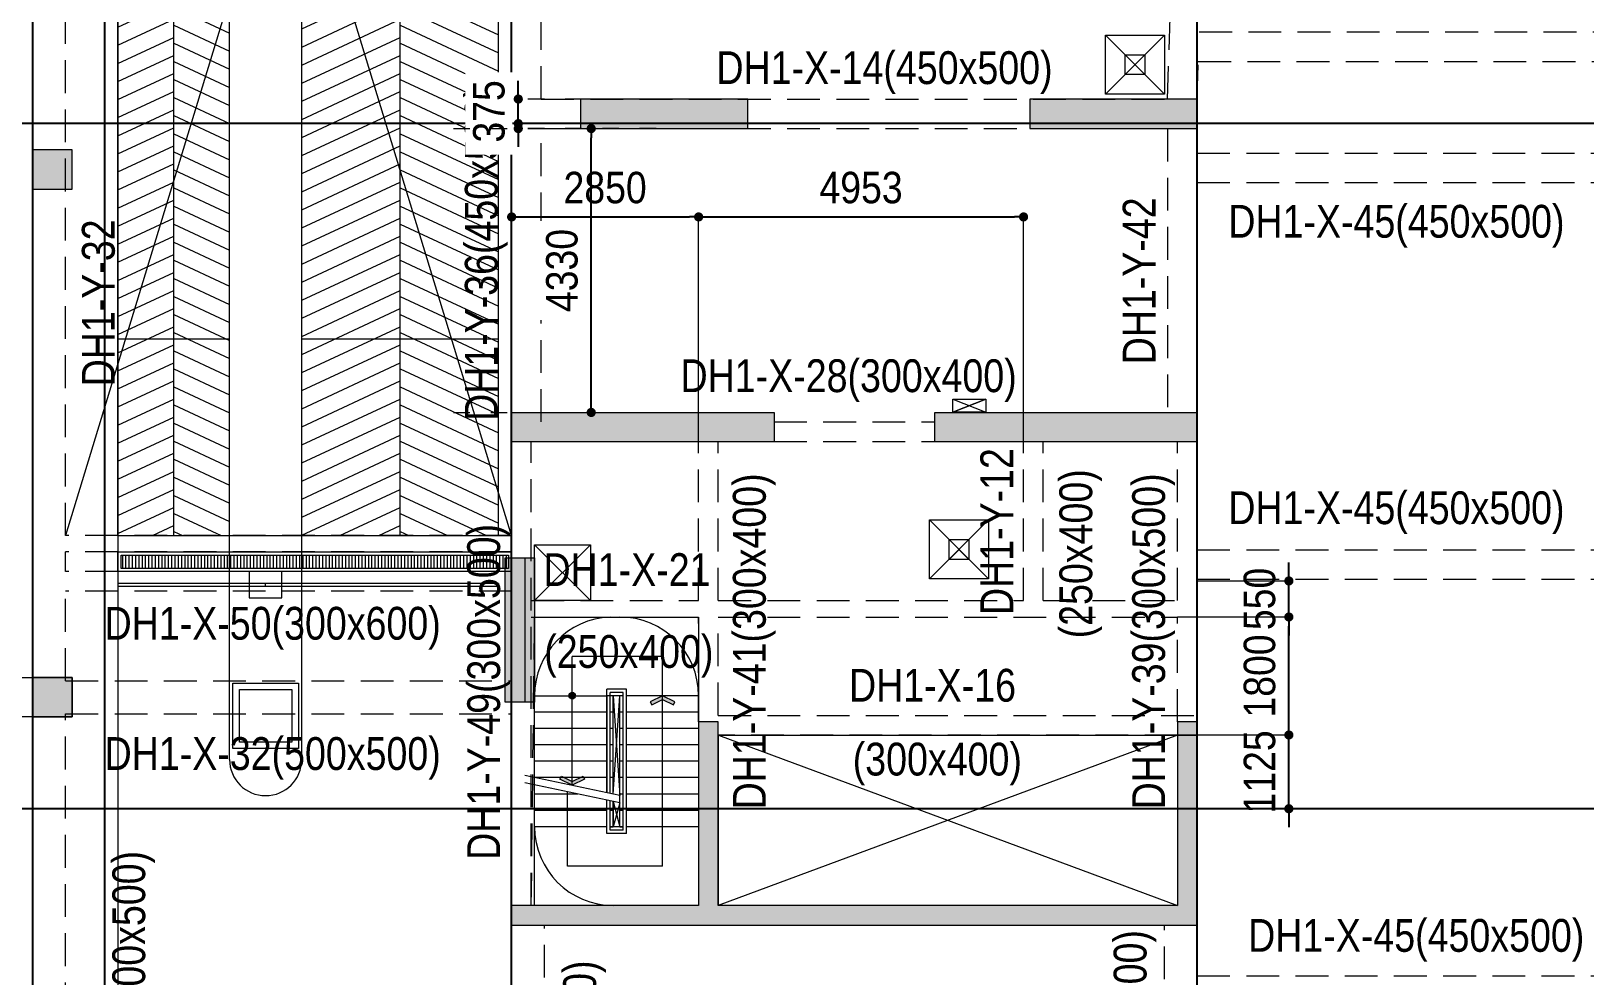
# Model space of a CAD drawing. Header units: millimetres. Extents: x 3718783 to 4027851, y 882487 to 1100782.
# Drawn here: x 3863704 to 3887389, y 1046096 to 1060508 of the extents above; entities that cross this region are included whole.
import ezdxf
from ezdxf.enums import TextEntityAlignment as Align

# ---------------------------------------------------------------- set-up
doc = ezdxf.new("R2010")
doc.units = ezdxf.units.MM
doc.header["$LTSCALE"] = 200
doc.header["$MEASUREMENT"] = 0
for name, pattern in [('CHG_XX_Damsan_Ham 1$0$HIDDEN', [0.375, 0.25, -0.125]), ('CHG_XX_Luoi truc$0$MB_Luoi truc$0$Center101', [13, 10, -1, 1, -1]), ('HIDDEN', [0.375, 0.25, -0.125]), ('HIDDEN5', [2.8375, 1.25, -1.5875])]:
    doc.linetypes.add(name, pattern=pattern)
doc.layers.get('Defpoints').update_dxf_attribs({"color": 14, "lineweight": 0})
for name, color, linetype, lineweight in [('CHG_XX_Cot_Ham 1$0$Ap0302_PC', 150, 'Continuous', 9), ('CHG_XX_Cot_Ham 1$0$Ap0302_PC @ 1', 150, 'Continuous', 9), ('CHG_XX_Cot_Ham 1$0$Ap0302_PC @ 150', 150, 'Continuous', 9), ('CHG_XX_Cot_Ham 1$0$Ap0311_H', 8, 'Continuous', 15), ('CHG_XX_Cot_Ham 1$0$Start net bao', 3, 'Continuous', 18), ('CHG_XX_Damsan_Ham 1$0$CHUTO', 51, 'Continuous', 15), ('CHG_XX_Damsan_Ham 1$0$DGIONG', 4, 'Continuous', 13), ('CHG_XX_Damsan_Ham 1$0$DMo', 254, 'CHG_XX_Damsan_Ham 1$0$HIDDEN', 9), ('CHG_XX_Damsan_Ham 1$0$Star Lo Mo', 5, 'Continuous', 13), ('CHG_XX_Damsan_Ham 1$0$tam cap ram', 8, 'Continuous', 5), ('Dim 200', 1, 'Continuous', 5), ('DMo', 254, 'HIDDEN', 9), ('KTH', 154, 'Continuous', 9), ('TEXT P Y', 2, 'Continuous', 15)]:
    doc.layers.add(name, color=color, linetype=linetype, lineweight=lineweight)
for name, color, linetype in [('CHG_XX_Cot_Ham 1$0$mb_cot tang 1-3$0$Concrete Line', 6, 'Continuous'), ('CHG_XX_Damsan_Ham 1$0$GHI CHU', 7, 'Continuous'), ('CHG_XX_Luoi truc$0$Grid', 34, 'Continuous'), ('CHG_XX_Luoi truc$0$Grid Line', 251, 'CHG_XX_Luoi truc$0$MB_Luoi truc$0$Center101'), ('mb_cot tang 1-3$0$Concrete Line', 6, 'Continuous'), ('TEXT P X', 1, 'Continuous')]:
    doc.layers.add(name, color=color, linetype=linetype)
doc.styles.add('CHG_XX_Damsan_Ham 1$0$MB Ham 1$0$VNI-HelveC', font='VHELVCN_0.TTF')
doc.styles.add('CHG_XX_Luoi truc$0$MB_Luoi truc$0$Grid A-F$0$VNI-HelveCB', font='VHELVCB_0.TTF')
doc.styles.add('MB_Luoi truc$0$Arial_C', font='arial.ttf', dxfattribs={"width": 0.85})
doc.styles.add('TTP-HelCon', font='VHELVCN_0.TTF')
doc.dimstyles.new('200', dxfattribs={"dimscale": 200, "dimtxt": 2.4, "dimasz": 0.7, "dimexe": 0.0003, "dimexo": 0, "dimgap": 1, "dimtad": 1, "dimdec": 0, "dimzin": 12, "dimdsep": 46, "dimtxsty": 'MB_Luoi truc$0$Arial_C', "dimblk": 'MB_Luoi truc$0$_Dot', "dimcen": 0.5, "dimclrd": 256, "dimclre": 8, "dimclrt": 1, "dimadec": 0, "dimazin": 0, "dimtfac": 1, "dimtdec": 0, "dimtix": 1, "dimtmove": 2, "dimatfit": 3, "dimldrblk": 'MB_Luoi truc$0$HTT Arrow 30', "dimfxl": 1, "dimtolj": 1, "dimtzin": 0, "dimlwe": -1, "dimarcsym": 0})

# ---------------------------------------------------------------- blocks, each defined once
blk = doc.blocks.new('*U401')
at = {"layer": 'CHG_XX_Luoi truc$0$Grid Line'}
blk.add_line((0, 0), (0, 608), dxfattribs=at)
at = {"layer": 'CHG_XX_Luoi truc$0$Grid', "lineweight": -2, "style": 'CHG_XX_Luoi truc$0$MB_Luoi truc$0$Grid A-F$0$VNI-HelveCB'}
for tag, p in [('GRIDSUB', (0, 617)), ('GRID', (0, -9))]:
    blk.add_attdef(tag, text='', height=5, dxfattribs=at).set_placement(p, align=Align.MIDDLE)
blk = doc.blocks.new('*U403')
at = {"layer": 'CHG_XX_Luoi truc$0$Grid Line'}
blk.add_line((0, 0), (0, 438), dxfattribs=at)
at = {"layer": 'CHG_XX_Luoi truc$0$Grid', "lineweight": -2, "style": 'CHG_XX_Luoi truc$0$MB_Luoi truc$0$Grid A-F$0$VNI-HelveCB'}
for tag, p in [('GRIDSUB', (0, 447)), ('GRID', (0, -9))]:
    blk.add_attdef(tag, text='', height=5, dxfattribs=at).set_placement(p, align=Align.MIDDLE)
blk = doc.blocks.new('CHG_XX_Luoi truc')
at = {"layer": 'CHG_XX_Luoi truc$0$Grid', "xscale": 300, "yscale": 300, "zscale": 300}
for p in [(70650, -12747), (76850, -12747), (87300, -12747)]:
    blk.add_blockref('*U401', p, dxfattribs=at)
at = {"layer": 'CHG_XX_Luoi truc$0$Grid', "xscale": 300.0000000000013, "yscale": 300.0000000000013, "zscale": 300.0000000000013, "rotation": 90}
for p in [(110703, 141050), (110703, 130600)]:
    blk.add_blockref('*U403', p, dxfattribs=at)
blk = doc.blocks.new('*U549')
at = {"layer": 'CHG_XX_Cot_Ham 1$0$Ap0302_PC @ 1'}
h = blk.add_hatch(color=50, dxfattribs=at)
h.dxf.hatch_style = 1
h.paths.add_polyline_path([(-300, -300), (-300, 300), (300, 300), (300, -300)])
at = {"layer": 'CHG_XX_Cot_Ham 1$0$Ap0302_PC @ 150'}
h = blk.add_hatch(color=50, dxfattribs=at)
h.dxf.hatch_style = 1
h.paths.add_polyline_path([(-300, -300), (-300, 300), (300, 300), (300, -300)])
blk = doc.blocks.new('CHG_XX_Cot_Ham 1$0$HoBoi_C600x600')
at = {"layer": 'CHG_XX_Cot_Ham 1$0$Ap0302_PC'}
blk.add_lwpolyline([(300, -300), (300, 300), (-300, 300), (-300, -300)], close=True, dxfattribs=at)
blk.add_blockref('*U549', (0, 0), dxfattribs=at)
blk = doc.blocks.new('*U548')
at = {"layer": 'CHG_XX_Cot_Ham 1$0$Ap0302_PC @ 1'}
h = blk.add_hatch(color=256, dxfattribs=at)
h.dxf.hatch_style = 1
h.paths.add_polyline_path([(450, 0), (0, 0), (0, -2550), (450, -2550)])
at = {"layer": 'CHG_XX_Cot_Ham 1$0$Ap0302_PC @ 150'}
h = blk.add_hatch(color=256, dxfattribs=at)
h.dxf.hatch_style = 1
h.paths.add_polyline_path([(450, 0), (0, 0), (0, -2550), (450, -2550)])
blk = doc.blocks.new('CHG_XX_Cot_Ham 1$0$Block A_C450x2250')
at = {"layer": 'CHG_XX_Cot_Ham 1$0$Ap0302_PC'}
blk.add_lwpolyline([(450, -2550), (0, -2550), (0, 0), (450, 0)], close=True, dxfattribs=at)
blk.add_blockref('*U548', (0, 0), dxfattribs=at)
blk = doc.blocks.new('CHG_XX_Cot_Ham 1$0$Block B_Core wall')
at = {"layer": 'CHG_XX_Cot_Ham 1$0$Ap0302_PC'}
for points in [[(-7300, 300), (-7300, 3100), (-7600, 3100), (-7600, 300)], [(0, 300), (0, 3100), (-300, 3100), (-300, 300)], [(0, 0), (0, 300), (-10450, 300), (-10450, 0)]]:
    blk.add_hatch(color=256, dxfattribs=at).paths.add_polyline_path(points)
for p, q in [((-7300, 3100), (-7600, 3100)), ((-7600, 3100), (-7600, 300)), ((-7300, 300), (-7300, 3100)), ((-300, 3100), (-300, 300)), ((0, 3100), (-300, 3100)), ((0, 0), (0, 3100)), ((-7600, 300), (-10450, 300)), ((-10450, 300), (-10450, 0)), ((-300, 300), (-7300, 300)), ((-10450, 0), (0, 0))]:
    blk.add_line(p, q, dxfattribs=at)
blk = doc.blocks.new('CHG_XX_Cot_Ham 1$0$Block A_C10450x300')
at = {"layer": 'CHG_XX_Cot_Ham 1$0$Ap0302_PC', "true_color": 0x139b48}
h = blk.add_hatch(color=114, dxfattribs=at)
h.dxf.hatch_style = 1
h.paths.add_polyline_path([(6450, 150), (6450, -300), (10450, -300), (10450, 150)])
h.paths.add_polyline_path([(4000, -300), (4000, 150), (0, 150), (0, -300)])
at = {"layer": 'CHG_XX_Cot_Ham 1$0$Ap0302_PC'}
for points in [[(0, 150), (4000, 150), (4000, -300), (0, -300)], [(6450, 150), (10450, 150), (10450, -300), (6450, -300)]]:
    blk.add_lwpolyline(points, close=True, dxfattribs=at)
blk = doc.blocks.new('*U552')
at = {"layer": 'CHG_XX_Cot_Ham 1$0$Ap0302_PC @ 1', "true_color": 0xffffff}
h = blk.add_hatch(color=7, dxfattribs=at)
h.dxf.hatch_style = 1
h.paths.add_polyline_path([(77200, 134425), (76750, 134425), (76750, 132225), (77200, 132225)])
at = {"layer": 'CHG_XX_Cot_Ham 1$0$Ap0302_PC @ 150', "true_color": 0xffffff}
h = blk.add_hatch(color=7, dxfattribs=at)
h.dxf.hatch_style = 1
h.paths.add_polyline_path([(77200, 134425), (76750, 134425), (76750, 132225), (77200, 132225)])
blk = doc.blocks.new('CHG_XX_Cot_Ham 1')
at = {"layer": 'CHG_XX_Cot_Ham 1$0$Ap0311_H'}
h = blk.add_hatch(color=256, dxfattribs=at)
h.dxf.hatch_style = 1
h.paths.add_polyline_path([(99639.2, 163400), (-10900, 163400), (-10900, 85450), (-300, 85450), (-300, 84050), (32350, 84050), (32350, -9000), (103575.5, -9000), (106050, -6022), (106050, 158254.3)])
h.paths.add_polyline_path([(99533.7, 163100), (105750, 158110.4), (105750, 90450), (105650, 90450), (105650, 90450), (105750, 90450), (105750, 13850), (105750, 13825.9), (105750, -5913.6), (103434.7, -8700), (93600, -8700), (32650, -8700), (32650, 84350), (0, 84350), (0, 85750), (-10600, 85750), (-10600, 163100), (93600, 163100)], flags=16)
at = {"layer": 'CHG_XX_Cot_Ham 1$0$Ap0302_PC'}
blk.add_lwpolyline([(77050, 132225), (76750, 132225), (76750, 134425), (77050, 134425)], close=True, dxfattribs=at)
at = {"layer": 'CHG_XX_Cot_Ham 1$0$Start net bao'}
blk.add_lwpolyline([(76750, 134425), (77200, 134425), (77200, 132225), (76750, 132225)], close=True, dxfattribs=at)
at = {"layer": 'CHG_XX_Cot_Ham 1$0$Ap0302_PC', "xscale": -1, "rotation": 90}
for p in [(77900, 141425), (84750, 141425)]:
    blk.add_blockref('CHG_XX_Cot_Ham 1$0$Block A_C450x2250', p, dxfattribs=at)
at = {"layer": 'CHG_XX_Cot_Ham 1$0$Ap0302_PC', "rotation": 180}
blk.add_blockref('CHG_XX_Cot_Ham 1$0$Block A_C10450x300', (87300, 136345), dxfattribs=at)
at = {"layer": 'CHG_XX_Cot_Ham 1$0$Ap0302_PC'}
blk.add_blockref('*U552', (0, 0), dxfattribs=at)
at = {"layer": 'CHG_XX_Cot_Ham 1$0$mb_cot tang 1-3$0$Concrete Line'}
for name, p in [('CHG_XX_Luoi truc', (0, 0)), ('CHG_XX_Cot_Ham 1$0$HoBoi_C600x600', (69850, 140350)), ('CHG_XX_Cot_Ham 1$0$HoBoi_C600x600', (69850, 132300)), ('CHG_XX_Cot_Ham 1$0$Block B_Core wall', (87300, 128825))]:
    blk.add_blockref(name, p, dxfattribs=at)
blk = doc.blocks.new('CHG_XX_Damsan_Ham 1$0$MB Ham 1$0$Arrow 60')
at = {"linetype": 'ByBlock', "lineweight": -2}
h = blk.add_hatch(color=0, dxfattribs=at)
h.paths.add_polyline_path([(1.88, 0.94), (1.65, 1.38), (0, 0.56), (-1.65, 1.38), (-1.88, 0.94), (0, 0)], flags=17)
h.paths.add_polyline_path([(1.65, 1.38), (1.88, 0.94), (0, 0), (-1.88, 0.94), (-1.65, 1.38), (0, 0.56)])
blk.add_hatch(color=0, dxfattribs=at).paths.add_polyline_path([(1.65, 1.38), (1.88, 0.94), (0, 0), (-1.88, 0.94), (-1.65, 1.38), (0, 0.56)])
at = {"color": 0, "linetype": 'ByBlock', "lineweight": -2}
blk.add_lwpolyline([(1.65, 1.38), (1.88, 0.94), (0, 0), (-1.88, 0.94), (-1.65, 1.38), (0, 0.56)], close=True, dxfattribs=at)
blk = doc.blocks.new('CHG_XX_Damsan_Ham 1$0$MB Ham 1$0$Dot')
at = {"linetype": 'ByBlock', "lineweight": -2}
h = blk.add_hatch(color=0, dxfattribs=at)
edge = h.paths.add_edge_path()
edge.add_arc((0, 0), 0.5, 0, 360)
at = {"color": 0, "linetype": 'ByBlock', "lineweight": -2}
blk.add_line((0, -1), (0, 1), dxfattribs=at)
blk.add_circle((0, 0), 0.5, dxfattribs=at)
blk = doc.blocks.new('CHG_XX_Damsan_Ham 1$0$ArchStaire')
at = {"layer": 'CHG_XX_Damsan_Ham 1$0$tam cap ram'}
h = blk.add_hatch(dxfattribs=at)
h.set_pattern_fill('_USER', color=256, scale=250, angle=155, pattern_type=0)
h.set_pattern_definition([(155, (103697.5, 24441.82), (-105.6546, -226.577), [])])
h.paths.add_polyline_path([(62900, 10150), (64400, 10693), (64400, -6283), (62900, -6283)])
h = blk.add_hatch(dxfattribs=at)
h.set_pattern_fill('_USER', color=256, scale=250, angle=155, pattern_type=0)
h.set_pattern_definition([(25, (22102.5, 24441.82), (105.6546, -226.577), [])])
h.paths.add_polyline_path([(61400, 9607), (62900, 10150), (62900, -6283), (61400, -6283)])
h = blk.add_hatch(dxfattribs=at)
h.set_pattern_fill('_USER', color=256, scale=250, angle=155, pattern_type=0)
h.set_pattern_definition([(155, (100247.26, 24441.82), (-105.6546, -226.577), [])])
h.paths.add_polyline_path([(60300, -6283), (60300, 9209), (59450, 8901), (59450, -6283)])
h = blk.add_hatch(dxfattribs=at)
h.set_pattern_fill('_USER', color=256, scale=250, angle=155, pattern_type=0)
h.set_pattern_definition([(25, (18652.28, 24441.82), (105.6546, -226.577), [])])
h.paths.add_polyline_path([(58600, 8594), (58600, -6283), (59450, -6283), (59450, 8901)])
h = blk.add_hatch(dxfattribs=at)
h.set_pattern_fill('LINE10', color=256, scale=50, angle=90, style=0, pattern_type=2)
h.set_pattern_definition([(90, (0, 100), (-50, 3e-15), [])])
h.paths.add_polyline_path([(64550, -6783), (58650, -6783), (58650, -6583), (64550, -6583)])
for p, q in [((64400, -6283), (64400, 10693)), ((64600, -6283), (64600, 10765)), ((62900, -6283), (62900, 10150)), ((61400, -9700), (61400, 9607)), ((61400, -6283), (61400, 9607)), ((60300, -9700), (60300, 9209)), ((60300, -6283), (60300, 9209)), ((59450, -6283), (59450, 8901)), ((58600, 8594), (58600, -17980)), ((58600, -6283), (58600, 8594)), ((71326, -4200), (71826, -4400)), ((71826, -4200), (71326, -4400)), ((58600, -6283), (64600, -6283)), ((58600, -6283), (64600, -6283)), ((64950, -6425), (65800, -7275)), ((65800, -6425), (64950, -7275)), ((58600, -7053), (64400, -7053)), ((66900, -8125), (65525, -8125)), ((65525, -10090), (65525, -8125)), ((66900, -11325), (66900, -8125)), ((66350, -8625), (66050, -8625)), ((66050, -10204), (66050, -8625)), ((66300, -8725), (66050, -8725)), ((66300, -8675), (66100, -8675)), ((66100, -10215), (66100, -8675)), ((66150, -10225), (66150, -8725)), ((66250, -10725), (66250, -8725)), ((66300, -10775), (66300, -8675)), ((66350, -10825), (66350, -8625)), ((67450, -8725), (66350, -8725)), ((66050, -8975), (64950, -8975)), ((66150, -8975), (66100, -8975)), ((66300, -8975), (66250, -8975)), ((67450, -8975), (66350, -8975)), ((66050, -9225), (64950, -9225)), ((66150, -9225), (66100, -9225)), ((66300, -9225), (66250, -9225)), ((67450, -9225), (66350, -9225)), ((66050, -9475), (64950, -9475)), ((66150, -9475), (66100, -9475)), ((66300, -9475), (66250, -9475)), ((67450, -9475), (66350, -9475)), ((66250, -10246), (64800, -9944)), ((66050, -9725), (64950, -9725)), ((66150, -9725), (66100, -9725)), ((66300, -9725), (66250, -9725)), ((67450, -9725), (66350, -9725)), ((66250, -10358), (64800, -10056)), ((66050, -9975), (64950, -9975)), ((66150, -9975), (66100, -9975)), ((66300, -9975), (66250, -9975)), ((67450, -9975), (66350, -9975)), ((65610, -10225), (64950, -10225)), ((65450, -11325), (65450, -10192)), ((66050, -10825), (66050, -10317)), ((66100, -10775), (66100, -10327)), ((66150, -10725), (66150, -10338)), ((66300, -10225), (66250, -10225)), ((67450, -10225), (66350, -10225)), ((66050, -10475), (64950, -10475)), ((66150, -10475), (66100, -10475)), ((66300, -10475), (66250, -10475)), ((67450, -10475), (66350, -10475)), ((66050, -10725), (64950, -10725)), ((66350, -10825), (66050, -10825)), ((66300, -10725), (66100, -10725)), ((66100, -10725), (66150, -10725)), ((66300, -10775), (66100, -10775)), ((66250, -10725), (66300, -10725)), ((67450, -10725), (66350, -10725)), ((66900, -11325), (65450, -11325))]:
    blk.add_line(p, q, dxfattribs=at)
for points in [[(58600, -3283), (60300, -3283)], [(61400, -3283), (64400, -3283)], [(64400, -7013), (58600, -7013), (58600, -7053)], [(60850, -7053), (60850, -7013)], [(64400, -7013), (64400, -7053)], [(64950, -9985), (64950, -8725), (66050, -8725), (66050, -10204)], [(66150, -8725), (66250, -10246)], [(66150, -10225), (66250, -8725)], [(66150, -10338), (66150, -10725), (66100, -10725), (66100, -10327)], [(66150, -10338), (66250, -10725)], [(66250, -10358), (66150, -10725)]]:
    blk.add_lwpolyline(points, dxfattribs=at)
for points in [[(71326, -4200), (71826, -4200), (71826, -4400), (71326, -4400)], [(64600, -6833), (58600, -6833), (58600, -6533), (64600, -6533)], [(64550, -6783), (58650, -6783), (58650, -6583), (64550, -6583)], [(64950, -6425), (65800, -6425), (65800, -7275), (64950, -7275)], [(60600, -7233), (61099, -7233), (61099, -6833), (60600, -6833)], [(61350, -9533), (60350, -9533), (60350, -8533), (61350, -8533)], [(61250, -9433), (60450, -9433), (60450, -8633), (61250, -8633)]]:
    blk.add_lwpolyline(points, close=True, dxfattribs=at)
for centre, radius, start, end in [((66152, -8726), 1202, 92.4663, 179.9714), ((66250, -8725), 1200, 0, 90), ((60850, -9700), 550, 180, 0), ((66150, -10725), 1200, 180, 270)]:
    blk.add_arc(centre, radius, start, end, dxfattribs=at)
at = {"layer": 'CHG_XX_Damsan_Ham 1$0$tam cap ram', "xscale": 100, "yscale": 100, "zscale": 100}
for name, p in [('CHG_XX_Damsan_Ham 1$0$MB Ham 1$0$Dot', (65525, -8725)), ('CHG_XX_Damsan_Ham 1$0$MB Ham 1$0$Arrow 60', (65525, -10090))]:
    blk.add_blockref(name, p, dxfattribs=at)
at = {"layer": 'CHG_XX_Damsan_Ham 1$0$tam cap ram', "xscale": -100, "yscale": 100, "zscale": 100, "rotation": 180}
blk.add_blockref('CHG_XX_Damsan_Ham 1$0$MB Ham 1$0$Arrow 60', (66900, -8725), dxfattribs=at)
at = {"layer": 'CHG_XX_Damsan_Ham 1$0$tam cap ram', "style": 'CHG_XX_Damsan_Ham 1$0$MB Ham 1$0$VNI-HelveC'}
blk.add_attdef('OPENING', text='', height=100, dxfattribs=at).set_placement((65550, -45777), align=Align.MIDDLE_CENTER)
blk = doc.blocks.new('CHG_XX_Damsan_Ham 1', base_point=(3089256, -609981))
at = {"layer": 'CHG_XX_Damsan_Ham 1$0$DMo', "ltscale": 10}
for p, q in [((76850, 136500), (76850, 157100)), ((70050, 134767), (70050, 154600)), ((77300, 141425), (77300, 145900)), ((86850, 141425), (86982, 145900)), ((87331, 142450), (97200, 142450)), ((87301, 141450), (87316, 141975)), ((87316, 142000), (97200, 142000)), ((77300, 141425), (86850, 141425)), ((87300, 141450), (87300, 140625)), ((77300, 136500), (77300, 140975)), ((77300, 140975), (86850, 140975)), ((86850, 140975), (86850, 136500)), ((87300, 140600), (97200, 140600)), ((87300, 140150), (99050, 140150)), ((87300, 140125), (87300, 134550)), ((80850, 136500), (83300, 136500)), ((77150, 129125), (77150, 136200)), ((79700, 133775), (79700, 136200)), ((80000, 133775), (80000, 136200)), ((80850, 136200), (83300, 136200)), ((84653, 133775), (84653, 136200)), ((84953, 133775), (84953, 136200)), ((87000, 133775), (87000, 136200)), ((76850, 134767), (70050, 134767)), ((87300, 134550), (99050, 134550)), ((76850, 134517), (70050, 134517)), ((70050, 134217), (70050, 134517)), ((76850, 134217), (70050, 134217)), ((87300, 134100), (99050, 134100)), ((87300, 131925), (87300, 134075)), ((70050, 132550), (70050, 133917)), ((76850, 133917), (70050, 133917)), ((76850, 129125), (76850, 133917)), ((77150, 133775), (79700, 133775)), ((80000, 133775), (84653, 133775)), ((84953, 133775), (87000, 133775)), ((77150, 133525), (79700, 133525)), ((77150, 129125), (77200, 133525)), ((77200, 133525), (79700, 133525)), ((79700, 131925), (79700, 133525)), ((79700, 133525), (79700, 129125)), ((80000, 132025), (80000, 133525)), ((80000, 133525), (87000, 133525)), ((87000, 131925), (87000, 133525)), ((70050, 132550), (76850, 132550)), ((70050, 132050), (76850, 132050)), ((70050, 124450), (70050, 132050)), ((80000, 132025), (87300, 132025)), ((87000, 131725), (80000, 131725)), ((87000, 131725), (87300, 131725)), ((79700, 129125), (77150, 129125)), ((76850, 124450), (76850, 128825)), ((77350, 121275), (77350, 128825)), ((86800, 121250), (86800, 128825)), ((87300, 128050), (87300, 128825)), ((87300, 128050), (99050, 128050))]:
    blk.add_line(p, q, dxfattribs=at)
at = {"layer": 'CHG_XX_Damsan_Ham 1$0$GHI CHU'}
blk.add_line((69550, 65250), (69550, 154600), dxfattribs=at)
at = {"layer": 'CHG_XX_Damsan_Ham 1$0$Star Lo Mo'}
for p, q in [((76850, 157100), (70050, 134767)), ((76850, 134767), (70050, 157100)), ((85900, 141500), (86800, 142400)), ((85900, 142400), (86800, 141500)), ((83576, 136850), (84076, 136650)), ((83576, 136650), (84076, 136850)), ((83219, 134105), (84119, 135005)), ((83219, 135005), (84119, 134105)), ((77200, 133775), (78050, 134625)), ((78050, 133775), (77200, 134625)), ((87000, 131725), (80000, 129125)), ((80001, 131725), (87000, 129125))]:
    blk.add_line(p, q, dxfattribs=at)
for points in [[(85900, 142400), (86800, 142400), (86800, 141500), (85900, 141500)], [(86200, 142100), (86501, 142100), (86501, 141799), (86200, 141799)], [(86200, 142100), (86501, 142100), (86501, 141799), (86200, 141799)], [(83576, 136850), (84076, 136850), (84076, 136650), (83576, 136650)], [(83219, 135005), (84119, 135005), (84119, 134105), (83219, 134105)], [(77200, 134625), (78050, 134625), (78050, 133775), (77200, 133775)], [(83519, 134705), (83819, 134705), (83819, 134404), (83519, 134404)], [(77200, 133525), (79700, 133525), (79700, 129125), (77200, 129125)], [(80001, 131725), (87000, 131725), (87000, 129125), (80001, 129125)]]:
    blk.add_lwpolyline(points, close=True, dxfattribs=at)
for points in [[(86200, 141799), (86500, 142100)], [(86200, 142100), (86501, 141799)], [(83519, 134404), (83819, 134705)], [(83519, 134705), (83819, 134404)]]:
    blk.add_lwpolyline(points, dxfattribs=at)
at = {"layer": 'CHG_XX_Damsan_Ham 1$0$CHUTO'}
blk.add_blockref('CHG_XX_Damsan_Ham 1$0$ArchStaire', (12250, 141050), dxfattribs=at)
at = {"layer": 'CHG_XX_Damsan_Ham 1$0$DGIONG'}
blk.add_blockref('CHG_XX_Cot_Ham 1', (0, 0), dxfattribs=at)
blk = doc.blocks.new('MB_Luoi truc$0$_Dot')
at = {"color": 0, "linetype": 'ByBlock', "lineweight": -2}
blk.add_line((-0.5, 0), (-1, 0), dxfattribs=at)
at = {"color": 0, "linetype": 'ByBlock', "const_width": 0.5}
blk.add_lwpolyline([(-0.25, 0, 1), (0.25, 0, 1)], format="xyb", close=True, dxfattribs=at)
blk = doc.blocks.new('*D152')
at = {"layer": 'Defpoints', "color": 0, "transparency": 16777216}
for p in [(3873879, 1057673), (3871029, 1054546), (3873879, 1054246)]:
    blk.add_point(p, dxfattribs=at)
at = {"layer": 'Dim 200', "color": 8, "transparency": 16777216}
for p, q in [((3871029, 1054546), (3871029, 1057673)), ((3873879, 1054246), (3873879, 1057673))]:
    blk.add_line(p, q, dxfattribs=at)
at = {"layer": 'Dim 200', "lineweight": -2, "transparency": 16777216}
blk.add_line((3871169, 1057673), (3873739, 1057673), dxfattribs=at)
at = {"layer": 'Dim 200', "lineweight": -2, "transparency": 16777216, "xscale": 140, "yscale": 140, "zscale": 140, "rotation": 180}
blk.add_blockref('MB_Luoi truc$0$_Dot', (3871029, 1057673), dxfattribs=at)
at = {"layer": 'Dim 200', "lineweight": -2, "transparency": 16777216, "xscale": 140, "yscale": 140, "zscale": 140}
blk.add_blockref('MB_Luoi truc$0$_Dot', (3873879, 1057673), dxfattribs=at)
at = {"layer": 'Dim 200', "color": 1, "transparency": 16777216, "insert": (3872454, 1058118), "char_height": 480, "attachment_point": 5, "style": 'MB_Luoi truc$0$Arial_C'}
blk.add_mtext('\\A1;2850', dxfattribs=at)
blk = doc.blocks.new('MB_Luoi truc$0$HTT Arrow 30')
blk.add_hatch(color=256).paths.add_polyline_path([(-2.5, 0.375), (-2.5, -0.375), (0, 0)])
at = {"color": 0, "linetype": 'ByBlock', "lineweight": -2}
for p, q in [((0, 0), (-2.5, 0.375)), ((-2.5, -0.375), (-2.5, 0.375)), ((0, 0), (-2.5, -0.375))]:
    blk.add_line(p, q, dxfattribs=at)
blk = doc.blocks.new('*D153')
at = {"layer": 'Defpoints', "color": 0, "transparency": 16777216}
for p in [(3878832, 1057673), (3873879, 1054246), (3878832, 1054246)]:
    blk.add_point(p, dxfattribs=at)
at = {"layer": 'Dim 200', "color": 8, "transparency": 16777216}
for p, q in [((3873879, 1054246), (3873879, 1057673)), ((3878832, 1054246), (3878832, 1057673))]:
    blk.add_line(p, q, dxfattribs=at)
at = {"layer": 'Dim 200', "lineweight": -2, "transparency": 16777216}
blk.add_line((3874019, 1057673), (3878692, 1057673), dxfattribs=at)
at = {"layer": 'Dim 200', "lineweight": -2, "transparency": 16777216, "xscale": 140, "yscale": 140, "zscale": 140, "rotation": 180}
blk.add_blockref('MB_Luoi truc$0$_Dot', (3873879, 1057673), dxfattribs=at)
at = {"layer": 'Dim 200', "lineweight": -2, "transparency": 16777216, "xscale": 140, "yscale": 140, "zscale": 140}
blk.add_blockref('MB_Luoi truc$0$_Dot', (3878832, 1057673), dxfattribs=at)
at = {"layer": 'Dim 200', "color": 1, "transparency": 16777216, "insert": (3876355, 1058118), "char_height": 480, "attachment_point": 5, "style": 'MB_Luoi truc$0$Arial_C'}
blk.add_mtext('\\A1;4953', dxfattribs=at)
blk = doc.blocks.new('*D154')
at = {"layer": 'Defpoints', "color": 0, "transparency": 16777216}
for p in [(3881179, 1049771), (3882876, 1049771), (3881479, 1048646)]:
    blk.add_point(p, dxfattribs=at)
at = {"layer": 'Dim 200', "lineweight": -2, "transparency": 16777216}
for p, q in [((3882876, 1049911), (3882876, 1050051)), ((3882876, 1048646), (3882876, 1049771)), ((3882876, 1048506), (3882876, 1048366))]:
    blk.add_line(p, q, dxfattribs=at)
at = {"layer": 'Dim 200', "color": 8, "transparency": 16777216}
for p, q in [((3881179, 1049771), (3882876, 1049771)), ((3881479, 1048646), (3882876, 1048646))]:
    blk.add_line(p, q, dxfattribs=at)
at = {"layer": 'Dim 200', "lineweight": -2, "transparency": 16777216, "xscale": 140, "yscale": 140, "zscale": 140}
for p, rotation in [((3882876, 1049771), 270), ((3882876, 1048646), 90)]:
    blk.add_blockref('MB_Luoi truc$0$_Dot', p, dxfattribs=dict(at, rotation=rotation))
at = {"layer": 'Dim 200', "color": 1, "transparency": 16777216, "insert": (3882431, 1049208), "char_height": 480, "attachment_point": 5, "rotation": 90, "style": 'MB_Luoi truc$0$Arial_C'}
blk.add_mtext('\\A1;1125', dxfattribs=at)
blk = doc.blocks.new('*D155')
at = {"layer": 'Defpoints', "color": 0, "transparency": 16777216}
for p in [(3881179, 1051571), (3882876, 1051571), (3881179, 1049771)]:
    blk.add_point(p, dxfattribs=at)
at = {"layer": 'Dim 200', "color": 8, "transparency": 16777216}
for p, q in [((3881179, 1051571), (3882876, 1051571)), ((3881179, 1049771), (3882876, 1049771))]:
    blk.add_line(p, q, dxfattribs=at)
at = {"layer": 'Dim 200', "lineweight": -2, "transparency": 16777216}
blk.add_line((3882876, 1049911), (3882876, 1051431), dxfattribs=at)
at = {"layer": 'Dim 200', "lineweight": -2, "transparency": 16777216, "xscale": 140, "yscale": 140, "zscale": 140}
for p, rotation in [((3882876, 1051571), 90), ((3882876, 1049771), 270)]:
    blk.add_blockref('MB_Luoi truc$0$_Dot', p, dxfattribs=dict(at, rotation=rotation))
at = {"layer": 'Dim 200', "color": 1, "transparency": 16777216, "insert": (3882431, 1050671), "char_height": 480, "attachment_point": 5, "rotation": 90, "style": 'MB_Luoi truc$0$Arial_C'}
blk.add_mtext('\\A1;1800', dxfattribs=at)
blk = doc.blocks.new('*D156')
at = {"layer": 'Defpoints', "color": 0, "transparency": 16777216}
for p in [(3881479, 1052121), (3882876, 1052121), (3881179, 1051571)]:
    blk.add_point(p, dxfattribs=at)
at = {"layer": 'Dim 200', "lineweight": -2, "transparency": 16777216}
for p, q in [((3882876, 1052261), (3882876, 1052401)), ((3882876, 1051571), (3882876, 1052121)), ((3882876, 1051431), (3882876, 1051291))]:
    blk.add_line(p, q, dxfattribs=at)
at = {"layer": 'Dim 200', "color": 8, "transparency": 16777216}
for p, q in [((3881479, 1052121), (3882876, 1052121)), ((3881179, 1051571), (3882876, 1051571))]:
    blk.add_line(p, q, dxfattribs=at)
at = {"layer": 'Dim 200', "lineweight": -2, "transparency": 16777216, "xscale": 140, "yscale": 140, "zscale": 140}
for p, rotation in [((3882876, 1052121), 270), ((3882876, 1051571), 90)]:
    blk.add_blockref('MB_Luoi truc$0$_Dot', p, dxfattribs=dict(at, rotation=rotation))
at = {"layer": 'Dim 200', "color": 1, "transparency": 16777216, "insert": (3882431, 1051846), "char_height": 480, "attachment_point": 5, "rotation": 90, "style": 'MB_Luoi truc$0$Arial_C'}
blk.add_mtext('\\A1;550', dxfattribs=at)
blk = doc.blocks.new('*D326')
at = {"layer": 'Defpoints', "color": 0, "transparency": 16777216}
for p in [(3873230, 1059096), (3873230, 1059021)]:
    blk.add_point(p, dxfattribs=at)
at = {"layer": 'KTH', "lineweight": -2, "transparency": 16777216}
for p, q in [((3871130, 1059236), (3871130, 1059376)), ((3871130, 1059021), (3871130, 1059096)), ((3871130, 1058881), (3871130, 1058741))]:
    blk.add_line(p, q, dxfattribs=at)
at = {"layer": 'KTH', "color": 8, "linetype": 'HIDDEN5', "transparency": 16777216}
for p, q in [((3873230, 1059096), (3871130, 1059096)), ((3873230, 1059021), (3871130, 1059021))]:
    blk.add_line(p, q, dxfattribs=at)
at = {"layer": 'KTH', "lineweight": -2, "transparency": 16777216, "xscale": 140, "yscale": 140, "zscale": 140}
for p, rotation in [((3871130, 1059096), 270), ((3871130, 1059021), 90)]:
    blk.add_blockref('MB_Luoi truc$0$_Dot', p, dxfattribs=dict(at, rotation=rotation))
at = {"layer": 'KTH', "color": 1, "transparency": 16777216, "insert": (3870685, 1059058), "char_height": 480, "attachment_point": 5, "rotation": 90, "style": 'MB_Luoi truc$0$Arial_C', "bg_fill": 3, "box_fill_scale": 1.25, "bg_fill_color": 256, "bg_fill_true_color": 13158600, "bg_fill_transparency": 0}
blk.add_mtext('\\A1;75', dxfattribs=at)
at = {"layer": 'Defpoints', "color": 0, "transparency": 16777216}
blk.add_point((3871130, 1059096), dxfattribs=at)
blk = doc.blocks.new('*D327')
at = {"layer": 'Defpoints', "color": 0, "transparency": 16777216}
for p in [(3873230, 1059471), (3873230, 1059096)]:
    blk.add_point(p, dxfattribs=at)
at = {"layer": 'KTH', "lineweight": -2, "transparency": 16777216}
for p, q in [((3871130, 1059611), (3871130, 1059751)), ((3871130, 1059096), (3871130, 1059471)), ((3871130, 1058956), (3871130, 1058816))]:
    blk.add_line(p, q, dxfattribs=at)
at = {"layer": 'KTH', "color": 8, "linetype": 'HIDDEN5', "transparency": 16777216}
for p, q in [((3873230, 1059471), (3871130, 1059471)), ((3873230, 1059096), (3871130, 1059096))]:
    blk.add_line(p, q, dxfattribs=at)
at = {"layer": 'KTH', "lineweight": -2, "transparency": 16777216, "xscale": 140, "yscale": 140, "zscale": 140}
for p, rotation in [((3871130, 1059471), 270), ((3871130, 1059096), 90)]:
    blk.add_blockref('MB_Luoi truc$0$_Dot', p, dxfattribs=dict(at, rotation=rotation))
at = {"layer": 'KTH', "color": 1, "transparency": 16777216, "insert": (3870684, 1059283), "char_height": 480, "attachment_point": 5, "rotation": 90, "style": 'MB_Luoi truc$0$Arial_C', "bg_fill": 3, "box_fill_scale": 1.25, "bg_fill_color": 256, "bg_fill_true_color": 13158600, "bg_fill_transparency": 0}
blk.add_mtext('\\A1;375', dxfattribs=at)
at = {"layer": 'Defpoints', "color": 0, "transparency": 16777216}
blk.add_point((3871130, 1059471), dxfattribs=at)
blk = doc.blocks.new('*D328')
at = {"layer": 'Defpoints', "color": 0, "transparency": 16777216}
for p in [(3870142, 1059021), (3872242, 1059021), (3870142, 1054691)]:
    blk.add_point(p, dxfattribs=at)
at = {"layer": 'KTH', "color": 8, "linetype": 'HIDDEN5', "transparency": 16777216}
for p, q in [((3870142, 1059021), (3872242, 1059021)), ((3870142, 1054691), (3872242, 1054691))]:
    blk.add_line(p, q, dxfattribs=at)
at = {"layer": 'KTH', "lineweight": -2, "transparency": 16777216}
blk.add_line((3872242, 1054831), (3872242, 1058881), dxfattribs=at)
at = {"layer": 'KTH', "lineweight": -2, "transparency": 16777216, "xscale": 140, "yscale": 140, "zscale": 140}
for p, rotation in [((3872242, 1059021), 90), ((3872242, 1054691), 270)]:
    blk.add_blockref('MB_Luoi truc$0$_Dot', p, dxfattribs=dict(at, rotation=rotation))
at = {"layer": 'KTH', "color": 1, "transparency": 16777216, "insert": (3871797, 1056856), "char_height": 480, "attachment_point": 5, "rotation": 90, "style": 'MB_Luoi truc$0$Arial_C', "bg_fill": 3, "box_fill_scale": 1.25, "bg_fill_color": 256, "bg_fill_true_color": 13158600, "bg_fill_transparency": 0}
blk.add_mtext('\\A1;4330', dxfattribs=at)

msp = doc.modelspace()

# ---------------------------------------------------------------- linework, layer by layer
at = {"layer": 'TEXT P Y'}
msp.add_lwpolyline([(3863078.65103, 1050645.71079), (3864328.65102, 1050645.71079), (3864328.65102, 1050045.71079), (3863078.65103, 1050045.71079)], close=True, dxfattribs=at)

# ---------------------------------------------------------------- block references
at = {"layer": 'DMo'}
msp.add_blockref('CHG_XX_Damsan_Ham 1', (6883434.59583, 308064.69934), dxfattribs=at)
at = {"layer": 'mb_cot tang 1-3$0$Concrete Line'}
msp.add_blockref('CHG_XX_Cot_Ham 1', (3794178.65102, 918045.71079), dxfattribs=at)
msp.add_blockref('CHG_XX_Cot_Ham 1', (3794178.65102, 918045.71079), dxfattribs=at)

# ---------------------------------------------------------------- texts
at = {"layer": 'TEXT P X', "style": 'TTP-HelCon'}
for s, p in [('DH1-X-14(450x500)', (3874150.11656, 1059699.82722)), ('DH1-X-45(450x500)', (3881953.30795, 1057356.39358)), ('DH1-X-45(450x500)', (3881953.30795, 1052987.38558)), ('DH1-X-50(300x600)', (3864824.17551, 1051224.93925)), ('DH1-X-32(500x500)', (3864824.17551, 1049237.89967)), ('DH1-X-45(450x500)', (3882255.33745, 1046464.44017))]:
    msp.add_text(s, height=500, dxfattribs=at).set_placement(p)
at = {"layer": 'TEXT P X', "color": 5, "style": 'TTP-HelCon'}
for s, p in [('DH1-X-28(300x400)', (3873603.38765, 1055001.04899)), ('DH1-X-21', (3871514.99192, 1052043.49718)), ('(250x400)', (3871525.40197, 1050794.55255)), ('DH1-X-16', (3876171.57539, 1050279.64615)), ('(300x400)', (3876228.05039, 1049153.21015))]:
    msp.add_text(s, height=500, dxfattribs=at).set_placement(p)
at = {"layer": 'TEXT P Y', "style": 'TTP-HelCon'}
for s, p in [('DH1-Y-36(450x500)', (3870815.96185, 1054561.75188)), ('DH1-Y-42', (3880844.15268, 1055425.44221)), ('DH1-Y-32', (3864978.5955, 1055089.339)), ('DH1-Y-12', (3878673.81754, 1051601.07701)), ('(250x400)', (3879878.3392, 1051245.52186)), ('DH1-Y-41(300x400)', (3874902.04207, 1048636.67586)), ('DH1-Y-39(300x500)', (3880988.28957, 1048636.67586)), ('DH1-Y-49(300x500)', (3870852.35957, 1047866.10736)), ('DH1-Y-32(500x500)', (3865442.4835, 1042878.2115)), ('DH1-Y-40(500x500)', (3880705.9775, 1041671.00632)), ('DH1-Y-35(500x500)', (3872315.2923, 1041207.0695))]:
    msp.add_text(s, height=500, rotation=90, dxfattribs=at).set_placement(p)

# ---------------------------------------------------------------- dimensions: what is measured, and where the dimension line sits
at = {"layer": 'Dim 200'}
for base, p1, p2, picture, middle in [((3873878.6494, 1057672.9975), (3871028.6494, 1054545.71079), (3873878.6494, 1054245.71079), '*D152', (3872453.6494, 1058118.07253)), ((3878831.74181, 1057672.9975), (3873878.6494, 1054245.71079), (3878831.74181, 1054245.71079), '*D153', (3876355.19561, 1058118.23624))]:
    dim = msp.add_linear_dim(base=base, p1=p1, p2=p2, dimstyle='200', override={"dimarcsym": 1}, dxfattribs=at)
    dim.commit()
    dim.dimension.update_dxf_attribs({"geometry": picture, "text_midpoint": middle})
for base, p1, p2, picture, middle in [((3882875.87112, 1052120.72526), (3881178.6494, 1051570.7108), (3881478.65102, 1052120.72526), '*D156', (3882430.79609, 1051845.71803)), ((3882875.87112, 1051570.7108), (3881178.65102, 1049770.55951), (3881178.6494, 1051570.7108), '*D155', (3882430.79609, 1050670.63515)), ((3882875.87112, 1049770.55951), (3881478.65102, 1048645.71079), (3881178.65102, 1049770.55951), '*D154', (3882430.79609, 1049208.13515))]:
    dim = msp.add_linear_dim(base=base, p1=p1, p2=p2, angle=90, dimstyle='200', override={"dimarcsym": 1}, dxfattribs=at)
    dim.commit()
    dim.dimension.update_dxf_attribs({"geometry": picture, "text_midpoint": middle})

# ---------------------------------------------------------------- next in the draw order: dimensions: what is measured, and where the dimension line sits
at = {"layer": 'KTH'}
dim = msp.add_linear_dim(base=(3871129.58247, 1059095.71079), p1=(3873229.58247, 1059020.71263), p2=(3873229.58247, 1059095.71079), angle=90, dimstyle='200', override={"dimfxl": 3.5, "dimtfill": 1, "dimarcsym": 1}, dxfattribs=at)
dim.commit()
dim.dimension.update_dxf_attribs({"geometry": '*D326', "text_midpoint": (3870685.4897, 1059058.21171)})

# ---------------------------------------------------------------- next in the draw order: dimensions: what is measured, and where the dimension line sits
dim = msp.add_linear_dim(base=(3871129.58247, 1059470.71263), p1=(3873229.58247, 1059095.71079), p2=(3873229.58247, 1059470.71263), angle=90, dimstyle='200', override={"dimfxl": 3.5, "dimtfill": 1, "dimarcsym": 1}, dxfattribs=at)
dim.commit()
dim.dimension.update_dxf_attribs({"geometry": '*D327', "text_midpoint": (3870684.34372, 1059283.21171)})

# ---------------------------------------------------------------- next in the draw order: dimensions: what is measured, and where the dimension line sits
dim = msp.add_linear_dim(base=(3872241.80806, 1059020.71263), p1=(3870141.80806, 1054690.7108), p2=(3870141.80806, 1059020.71263), angle=90, dimstyle='200', override={"dimfxl": 3.5, "dimtfill": 1, "dimarcsym": 1}, dxfattribs=at)
dim.commit()
dim.dimension.update_dxf_attribs({"geometry": '*D328', "text_midpoint": (3871796.56932, 1056855.71171)})

doc.saveas('drawing.dxf')
